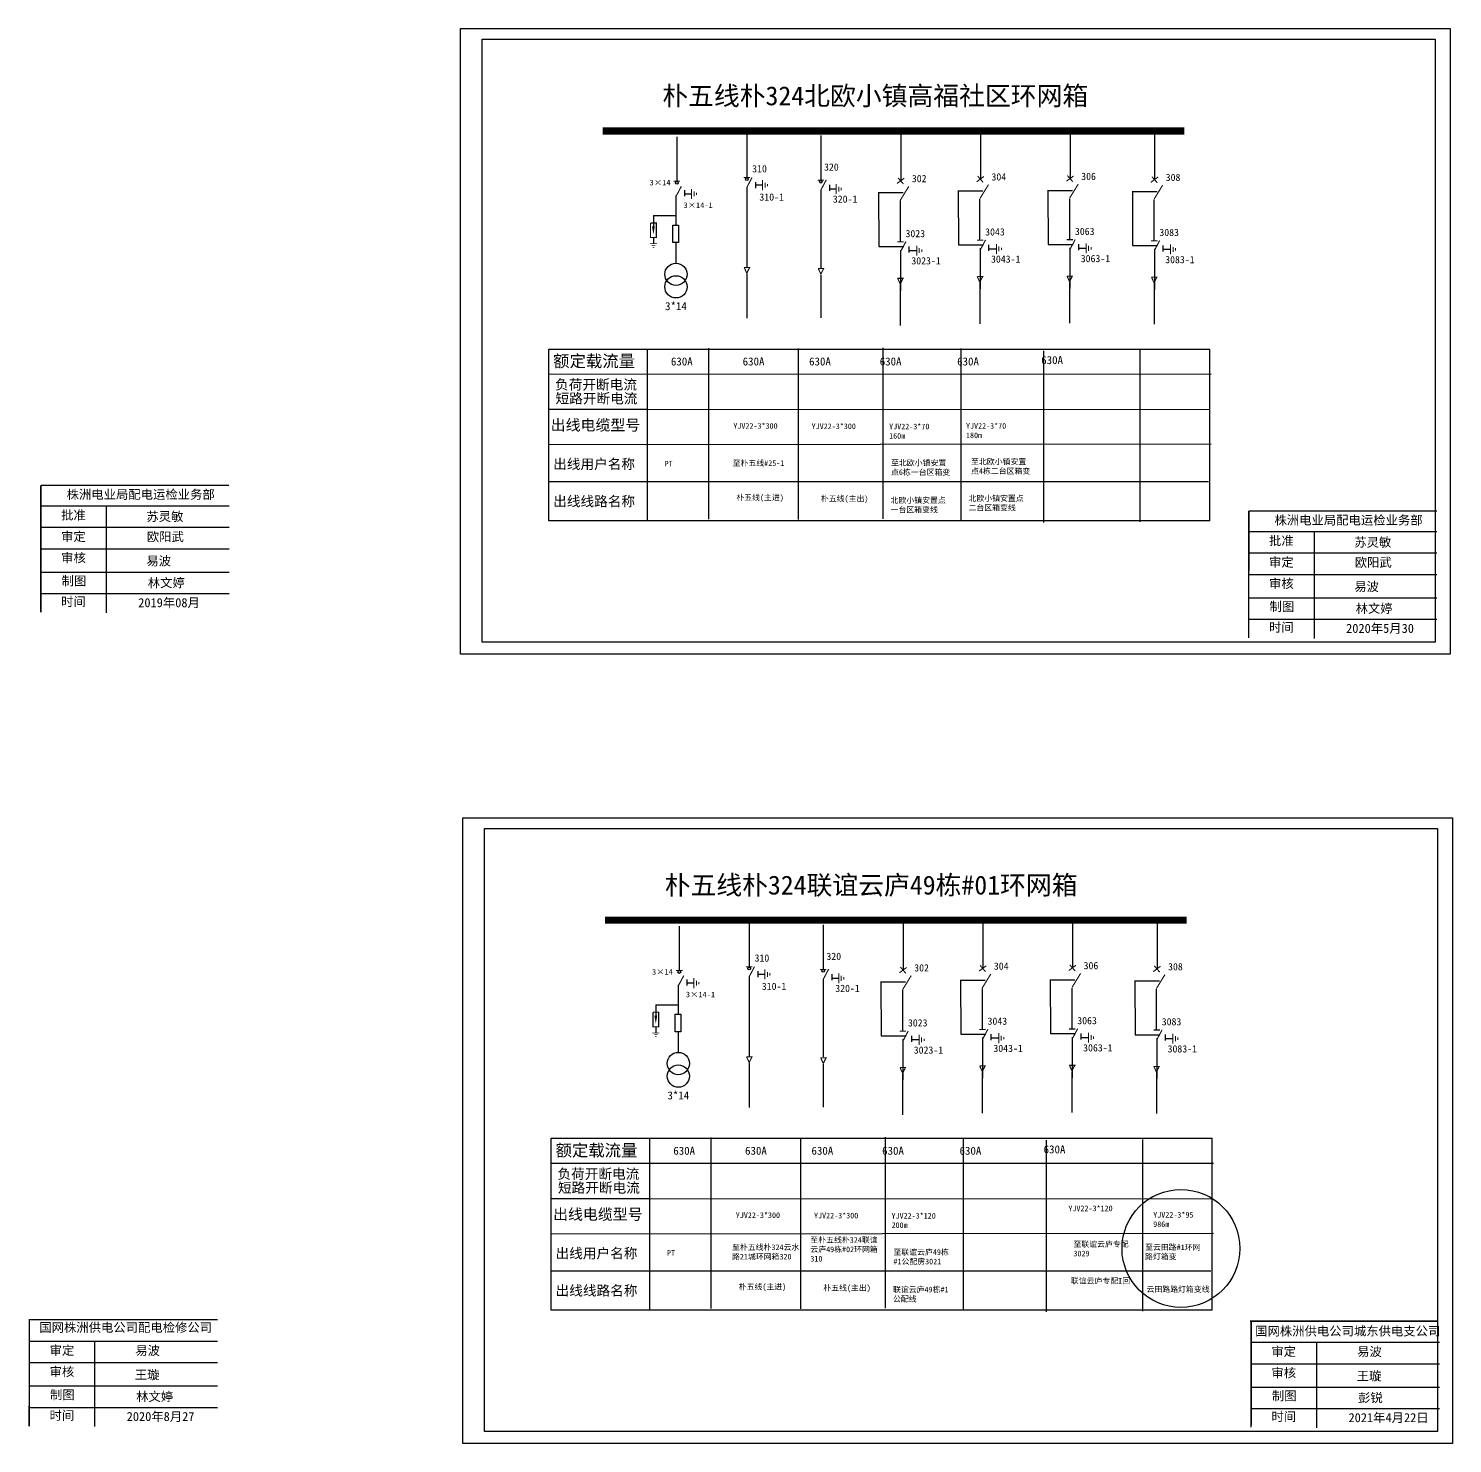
# Model space of a CAD drawing. Extents: x -251 to 1904, y -1451 to -24.
# Drawn here: x 976 to 1904, y -945 to -24 of the extents above; entities that cross this region are included whole.
import ezdxf

# ---------------------------------------------------------------- set-up
doc = ezdxf.new("R2010")
doc.units = 0
doc.header["$LTSCALE"] = 0.774411
doc.layers.get('0').update_dxf_attribs({"linetype": 'CONTINUOUS'})
doc.styles.add('_txtstyle_12.33_0_0', font='simsun.ttc', dxfattribs={"height": 12.32961})
doc.styles.add('_txtstyle_3.67_0_0', font='simsun.ttc', dxfattribs={"height": 3.669044})
doc.styles.add('HZ', font='')
doc.styles.add('KaiTi_GB2312_txtstyle_6.36_0_0', font='simkai_0.ttf', dxfattribs={"height": 6.362107})
doc.styles.add('SimSun_txtstyle_1.09_0_0', font='', dxfattribs={"height": 1.0944})
doc.styles.get("Standard").update_dxf_attribs({"font": '', "height": 2.5})
doc.styles.add('STYLE1', font='txt.shx', dxfattribs={"height": 2.6})
doc.styles.add('字体', font='simkai_0.ttf', dxfattribs={"height": 2.5})
doc.styles.get('HZ').set_extended_font_data('SimSun')
doc.styles.get('SimSun_txtstyle_1.09_0_0').set_extended_font_data('SimSun')
doc.styles.get('Standard').set_extended_font_data('SimSun')

# ---------------------------------------------------------------- blocks, each defined once
blk = doc.blocks.new('JD')
for points in [[(-2, 0.2), (-2, -0.2), (2, 0.2), (2, -0.2)], [(1, -1.2), (1, -0.8), (-1, -1.2), (-1, -0.8)], [(-0.5, -1.8), (-0.5, -2.2), (0.5, -1.8), (0.5, -2.2)]]:
    blk.add_trace(points)

msp = doc.modelspace()

# ---------------------------------------------------------------- linework, layer by layer
at = {"color": 0}
for p, q in [((1444.09, -92.45), (1444.09, -121.16)), ((1544.42, -91.6), (1544.42, -123.62)), ((1596.29, -90.5), (1596.29, -122.52)), ((1654.73, -90.15), (1654.73, -122.17)), ((1709.74, -90.84), (1709.74, -122.86)), ((1398.62, -94.77), (1398.62, -123.48)), ((1492.36, -93.8), (1492.36, -122.79)), ((1444.09, -127.55), (1444.09, -179.7)), ((1449.9, -126.01), (1454.32, -126.01)), ((1492.36, -129.19), (1492.36, -179.88)), ((1497.93, -128.56), (1502.35, -128.56)), ((1640.01, -129.58), (1656.29, -129.58)), ((1640.25, -129.8), (1640.4, -164.72)), ((1397.87, -132.92), (1397.87, -152.13)), ((1403.63, -131.72), (1408.05, -131.72)), ((1529.7, -131.03), (1545.97, -131.03)), ((1529.94, -131.24), (1530.08, -166.17)), ((1543.91, -136.47), (1543.91, -162.95)), ((1581.57, -129.93), (1597.84, -129.93)), ((1581.81, -130.14), (1581.95, -165.06)), ((1595.78, -135.37), (1595.78, -161.85)), ((1654.23, -135.03), (1654.23, -161.51)), ((1695.02, -130.27), (1711.29, -130.27)), ((1695.26, -130.48), (1695.4, -165.41)), ((1709.23, -135.71), (1709.23, -162.19)), ((1383.31, -145.9), (1383.31, -153.02)), ((1383.39, -145.98), (1397.91, -145.98)), ((1383.31, -160.5), (1383.31, -164.18)), ((1397.87, -163.54), (1397.87, -176.93)), ((1530.08, -166.17), (1546.36, -166.17)), ((1581.95, -165.06), (1598.23, -165.06)), ((1640.4, -164.72), (1656.67, -164.72)), ((1654.55, -166.93), (1654.55, -193.41)), ((1695.4, -165.41), (1711.68, -165.41)), ((1544.23, -168.38), (1544.23, -194.86)), ((1550.3, -168.62), (1554.72, -168.62)), ((1596.1, -167.28), (1596.1, -193.76)), ((1602.18, -167.52), (1606.59, -167.52)), ((1660.62, -167.18), (1665.04, -167.18)), ((1709.55, -167.62), (1709.55, -194.1)), ((1715.62, -167.86), (1720.04, -167.86)), ((1444.11, -183.92), (1444.11, -212.75)), ((1492.38, -184.68), (1492.38, -212.57)), ((1544.04, -191.03), (1544.04, -217.51)), ((1595.91, -189.93), (1595.91, -216.41)), ((1654.36, -189.58), (1654.36, -216.06)), ((1709.36, -190.27), (1709.36, -216.75)), ((1315.23, -344.8), (1315.26, -232.85)), ((1315.26, -232.85), (1745.6, -232.85)), ((1379.16, -233.37), (1379.16, -344.74)), ((1419.12, -232.33), (1419.12, -343.69)), ((1477.62, -232.51), (1477.62, -343.86)), ((1532.77, -232.14), (1532.77, -343.49)), ((1583.43, -232.47), (1583.43, -344.33)), ((1637.43, -233.99), (1637.43, -345.86)), ((1700.19, -233.53), (1700.19, -345.4)), ((1745.47, -232.85), (1745.47, -344.71)), ((1315.32, -249.12), (1746.49, -248.99)), ((1315.43, -272.05), (1379.43, -272.05)), ((1379.66, -272.05), (1745.6, -272.17)), ((1746.49, -294.75), (1315.32, -295.16)), ((1744.72, -319.36), (1315.23, -319.32)), ((1745.6, -344.71), (1315.27, -344.74)), ((1400.18, -608.64), (1400.18, -637.35)), ((1445.65, -606.32), (1445.65, -635.02)), ((1493.92, -607.67), (1493.92, -636.66)), ((1545.98, -605.47), (1545.98, -637.49)), ((1597.85, -604.37), (1597.85, -636.39)), ((1656.29, -604.02), (1656.29, -636.04)), ((1711.3, -604.71), (1711.3, -636.73)), ((1451.46, -639.88), (1455.88, -639.88)), ((1399.43, -646.79), (1399.43, -666)), ((1405.19, -645.59), (1409.61, -645.59)), ((1445.65, -641.42), (1445.65, -693.57)), ((1493.92, -643.06), (1493.92, -693.75)), ((1499.49, -642.43), (1503.91, -642.43)), ((1531.26, -644.9), (1547.53, -644.9)), ((1531.5, -645.11), (1531.64, -680.04)), ((1583.13, -643.8), (1599.4, -643.8)), ((1583.37, -644.01), (1583.51, -678.93)), ((1641.57, -643.45), (1657.84, -643.45)), ((1641.81, -643.66), (1641.95, -678.59)), ((1655.78, -648.89), (1655.78, -675.37)), ((1696.58, -644.14), (1712.85, -644.14)), ((1696.82, -644.35), (1696.96, -679.27)), ((1545.47, -650.34), (1545.47, -676.82)), ((1597.34, -649.24), (1597.34, -675.72)), ((1710.79, -649.58), (1710.79, -676.06)), ((1384.87, -659.77), (1384.87, -666.89)), ((1384.95, -659.85), (1399.47, -659.85)), ((1384.87, -674.37), (1384.87, -678.04)), ((1399.43, -677.41), (1399.43, -690.8)), ((1531.64, -680.04), (1547.91, -680.04)), ((1545.79, -682.25), (1545.79, -708.73)), ((1551.86, -682.49), (1556.28, -682.49)), ((1583.51, -678.93), (1599.79, -678.93)), ((1597.66, -681.15), (1597.66, -707.62)), ((1603.73, -681.39), (1608.15, -681.39)), ((1641.95, -678.59), (1658.23, -678.59)), ((1656.11, -680.8), (1656.11, -707.28)), ((1662.18, -681.04), (1666.6, -681.04)), ((1696.96, -679.27), (1713.23, -679.27)), ((1711.11, -681.49), (1711.11, -707.97)), ((1717.18, -681.73), (1721.6, -681.73)), ((1445.67, -697.79), (1445.67, -726.61)), ((1493.94, -698.55), (1493.94, -726.43)), ((1597.47, -703.8), (1597.47, -730.28)), ((1655.92, -703.45), (1655.92, -729.93)), ((1710.92, -704.14), (1710.92, -730.62)), ((1545.6, -704.9), (1545.6, -731.38)), ((1316.79, -858.67), (1316.81, -746.72)), ((1316.81, -746.72), (1747.16, -746.72)), ((1380.72, -747.24), (1380.72, -858.61)), ((1420.68, -746.2), (1420.68, -857.56)), ((1479.18, -746.38), (1479.18, -857.73)), ((1534.33, -746.01), (1534.33, -857.36)), ((1584.99, -746.33), (1584.99, -858.2)), ((1638.99, -747.86), (1638.99, -859.73)), ((1701.75, -747.4), (1701.75, -859.27)), ((1747.03, -746.72), (1747.03, -858.58)), ((1316.88, -762.99), (1748.05, -762.86)), ((1316.99, -785.92), (1380.99, -785.92)), ((1381.22, -785.92), (1747.16, -786.04)), ((1748.05, -808.62), (1316.88, -809.03)), ((1746.27, -833.22), (1316.79, -833.19)), ((1747.16, -858.58), (1316.82, -858.61))]:
    msp.add_line(p, q, dxfattribs=at)
at = {"color": 0, "linetype": 'Continuous'}
for p, q in [((984.41, -334.92), (1106.94, -334.92)), ((1026.94, -334.92), (1026.94, -404.59)), ((984.41, -348.91), (1106.94, -348.91)), ((1771.07, -351.64), (1893.6, -351.64)), ((1813.6, -351.64), (1813.6, -421.31)), ((984.41, -362.86), (1106.94, -362.86)), ((1771.07, -365.63), (1893.6, -365.63)), ((984.41, -378.09), (1106.94, -378.09)), ((1771.07, -379.58), (1893.6, -379.58)), ((984.41, -392.05), (1106.94, -392.05)), ((1771.07, -394.81), (1893.6, -394.81)), ((1771.07, -408.76), (1893.6, -408.76)), ((976.88, -864.79), (1099.41, -864.79)), ((976.88, -878.77), (1099.41, -878.77)), ((1019.41, -879.02), (1019.41, -934.45)), ((1772.63, -879.49), (1895.16, -879.49)), ((1815.16, -879.84), (1815.16, -935.17)), ((976.88, -892.73), (1099.41, -892.73)), ((1772.63, -893.45), (1895.16, -893.45)), ((976.88, -907.95), (1099.41, -907.95)), ((1772.63, -908.68), (1895.16, -908.68)), ((976.88, -921.91), (1099.41, -921.91)), ((1772.63, -922.63), (1895.16, -922.63))]:
    msp.add_line(p, q, dxfattribs=at)
at = {"linetype": 'Continuous'}
for points in [[(1257.65, -24.15), (1902.18, -24.15), (1902.18, -431.56), (1257.65, -431.56)], [(1271.74, -31.19), (1892.5, -31.19), (1892.5, -423.65), (1271.74, -423.65)], [(1259.21, -538.02), (1903.74, -538.02), (1903.74, -945.43), (1259.21, -945.43)], [(1273.3, -545.06), (1894.06, -545.06), (1894.06, -937.51), (1273.3, -937.51)]]:
    msp.add_lwpolyline(points, close=True, dxfattribs=at)
at = {"color": 0}
for points, const_width in [([(1350.31, -90.85), (1729.05, -90.85)], 4.69), ([(1593.83, -123.97), (1598.54, -120.5)], 0.704), ([(1594.49, -120.25), (1598.01, -124.29)], 0.704), ([(1652.28, -123.63), (1656.98, -120.16)], 0.704), ([(1652.93, -119.91), (1656.45, -123.94)], 0.704), ([(1707.28, -124.32), (1711.99, -120.85)], 0.704), ([(1707.94, -120.59), (1711.46, -124.63)], 0.704), ([(1396.55, -123.57), (1400.7, -123.57)], 0.704), ([(1398, -133.56), (1401.52, -126.89)], 0.704), ([(1442.02, -121.25), (1446.17, -121.25)], 0.704), ([(1444.09, -127.74), (1447.61, -121.07)], 0.704), ([(1490.28, -122.88), (1494.43, -122.88)], 0.704), ([(1492.36, -129.37), (1495.88, -122.7)], 0.704), ([(1541.96, -125.08), (1546.67, -121.61)], 0.704), ([(1542.62, -121.36), (1546.14, -125.39)], 0.704), ([(1544, -136.14), (1549.65, -126.94)], 0.704), ([(1595.87, -135.04), (1601.52, -125.84)], 0.704), ([(1654.32, -134.69), (1659.96, -125.49)], 0.704), ([(1709.32, -135.38), (1714.97, -126.18)], 0.704), ([(1381.41, -150.76), (1381.41, -160.26), (1385.21, -160.26), (1385.21, -150.76), (1381.53, -150.76)], 0.802), ([(1542.14, -163.12), (1546.29, -163.12)], 0.704), ([(1544.21, -169.61), (1547.73, -162.94)], 0.704), ([(1594.01, -162.01), (1598.16, -162.01)], 0.704), ([(1596.09, -168.5), (1599.6, -161.83)], 0.704), ([(1652.45, -161.67), (1656.6, -161.67)], 0.704), ([(1654.53, -168.16), (1658.05, -161.49)], 0.704), ([(1707.46, -162.35), (1711.61, -162.35)], 0.704), ([(1709.53, -168.84), (1713.05, -162.17)], 0.704), ([(1442.36, -179.81), (1445.94, -179.81), (1444.11, -183.43), (1442.41, -179.74)], 0.704), ([(1490.63, -180.45), (1494.21, -180.45), (1492.38, -184.08), (1490.67, -180.39)], 0.704), ([(1594.17, -185.7), (1597.75, -185.7), (1595.91, -189.33), (1594.21, -185.64)], 0.704), ([(1652.61, -185.36), (1656.19, -185.36), (1654.36, -188.99), (1652.65, -185.29)], 0.704), ([(1542.29, -186.81), (1545.88, -186.81), (1544.04, -190.43), (1542.34, -186.74)], 0.704), ([(1707.61, -186.05), (1711.2, -186.05), (1709.36, -189.67), (1707.66, -185.98)], 0.704), ([(1351.87, -604.72), (1730.61, -604.72)], 4.69), ([(1398.11, -637.44), (1402.26, -637.44)], 0.704), ([(1443.58, -635.11), (1447.72, -635.11)], 0.704), ([(1445.65, -641.6), (1449.17, -634.93)], 0.704), ([(1491.84, -636.75), (1495.99, -636.75)], 0.704), ([(1493.92, -643.24), (1497.43, -636.57)], 0.704), ([(1543.52, -638.95), (1548.23, -635.48)], 0.704), ([(1544.18, -635.22), (1547.69, -639.26)], 0.704), ([(1595.39, -637.84), (1600.1, -634.37)], 0.704), ([(1596.05, -634.12), (1599.57, -638.16)], 0.704), ([(1597.43, -648.91), (1603.08, -639.71)], 0.704), ([(1653.83, -637.5), (1658.54, -634.03)], 0.704), ([(1654.49, -633.78), (1658.01, -637.81)], 0.704), ([(1655.88, -648.56), (1661.52, -639.36)], 0.704), ([(1708.84, -638.18), (1713.55, -634.72)], 0.704), ([(1709.5, -634.46), (1713.01, -638.5)], 0.704), ([(1710.88, -649.25), (1716.52, -640.05)], 0.704), ([(1399.56, -647.43), (1403.08, -640.76)], 0.704), ([(1545.56, -650.01), (1551.21, -640.81)], 0.704), ([(1382.97, -664.63), (1382.97, -674.13), (1386.77, -674.13), (1386.77, -664.63), (1383.09, -664.63)], 0.802), ([(1543.7, -676.98), (1547.85, -676.98)], 0.704), ([(1545.77, -683.47), (1549.29, -676.8)], 0.704), ([(1595.57, -675.88), (1599.72, -675.88)], 0.704), ([(1597.64, -682.37), (1601.16, -675.7)], 0.704), ([(1654.01, -675.54), (1658.16, -675.54)], 0.704), ([(1656.09, -682.03), (1659.6, -675.36)], 0.704), ([(1709.02, -676.22), (1713.17, -676.22)], 0.704), ([(1711.09, -682.71), (1714.61, -676.04)], 0.704), ([(1443.92, -693.67), (1447.5, -693.67), (1445.67, -697.3), (1443.96, -693.61)], 0.704), ([(1492.19, -694.32), (1495.77, -694.32), (1493.94, -697.95), (1492.23, -694.26)], 0.704), ([(1543.85, -700.68), (1547.43, -700.68), (1545.6, -704.3), (1543.9, -700.61)], 0.704), ([(1595.72, -699.57), (1599.3, -699.57), (1597.47, -703.2), (1595.77, -699.51)], 0.704), ([(1654.17, -699.23), (1657.75, -699.23), (1655.92, -702.85), (1654.21, -699.16)], 0.704), ([(1709.17, -699.91), (1712.75, -699.91), (1710.92, -703.54), (1709.22, -699.85)], 0.704)]:
    msp.add_lwpolyline(points, dxfattribs=dict(at, const_width=const_width))
for points in [[(1403.45, -129.44), (1403.45, -133.36)], [(1449.71, -124.11), (1449.71, -128.03)], [(1497.89, -125.88), (1497.89, -129.8)], [(1549.74, -166.12), (1549.74, -170.04)], [(1601.61, -165.01), (1601.61, -168.93)], [(1660.06, -164.67), (1660.06, -168.59)], [(1715.06, -165.36), (1715.06, -169.28)], [(1451.27, -637.98), (1451.27, -641.9)], [(1499.44, -639.75), (1499.44, -643.67)], [(1405.01, -643.31), (1405.01, -647.23)], [(1551.3, -679.99), (1551.3, -683.91)], [(1603.17, -678.88), (1603.17, -682.8)], [(1661.61, -678.54), (1661.61, -682.46)], [(1716.62, -679.23), (1716.62, -683.15)]]:
    msp.add_lwpolyline(points, dxfattribs=at)
for points in [[(1383.31, -152.9, 1.87, 0, 0), (1383.31, -158.24, 0, 0, 0)], [(1384.87, -666.77, 1.87, 0, 0), (1384.87, -672.11, 0, 0, 0)]]:
    msp.add_lwpolyline(points, format="xyseb", dxfattribs=at)
at = {"color": 0, "linetype": 'Continuous'}
for points in [[(1395.9, -152.13), (1399.66, -152.13), (1399.66, -163.54), (1395.9, -163.54)], [(1397.46, -666), (1401.22, -666), (1401.22, -677.41), (1397.46, -677.41)]]:
    msp.add_lwpolyline(points, close=True, dxfattribs=at)
at = {"color": 0, "linetype": 'Continuous', "const_width": 0.982}
for points in [[(984.41, -321.59), (984.33, -404.36)], [(984.41, -321.59), (1106.94, -321.59)], [(1771.07, -338.3), (1770.99, -421.08)], [(1771.07, -338.3), (1893.6, -338.3)], [(976.88, -864.37), (976.8, -934.22)], [(1771.88, -865.82), (1894.42, -865.82)], [(1772.63, -865.45), (1772.55, -934.95)]]:
    msp.add_lwpolyline(points, dxfattribs=at)
at = {"color": 0}
for centre in [(1398.62, -124.56), (1444.09, -122.24), (1492.36, -123.87), (1400.18, -638.43), (1445.65, -636.11), (1493.92, -637.74)]:
    msp.add_circle(centre, 0.901, dxfattribs=at)
at = {"color": 0, "linetype": 'Continuous'}
for centre in [(1397.97, -184.19), (1397.97, -192.35), (1399.52, -698.05), (1399.52, -706.22)]:
    msp.add_circle(centre, 7.26, dxfattribs=at)
at = {"color": 1, "linetype": 'Continuous'}
msp.add_circle((1726.87, -818.44), 38.37, dxfattribs=at)

# ---------------------------------------------------------------- block references
at = {"color": 0, "xscale": 1.641589076075547, "yscale": 1.641589076075547, "zscale": 1.641589076075199, "rotation": 90}
for p in [(1408.11, -131.84), (1454.38, -126.14), (1502.41, -128.69), (1554.79, -168.75), (1606.66, -167.65), (1665.1, -167.3), (1720.11, -167.99), (1455.94, -640.01), (1503.97, -642.56), (1409.67, -645.71), (1556.35, -682.62), (1608.22, -681.51), (1666.66, -681.17), (1721.66, -681.86)]:
    msp.add_blockref('JD', p, dxfattribs=at)
at = {"color": 0, "xscale": 1.12322772884545, "yscale": 1.123227728845904, "zscale": 1.123227728866948}
for p in [(1383.38, -164.34), (1384.94, -678.21)]:
    msp.add_blockref('JD', p, dxfattribs=at)

# ---------------------------------------------------------------- texts
at = {"color": 0}
for s, height, p in [('310', 4.69, (1447.63, -117.81)), ('320', 4.69, (1494.43, -116.7)), ('302', 4.69, (1551.62, -124.21)), ('304', 4.69, (1603.49, -123.11)), ('306', 4.69, (1661.93, -122.76)), ('308', 4.69, (1716.94, -123.45)), ('310-1', 4.69, (1452.35, -136.25)), ('320-1', 4.69, (1500.18, -137.56)), ('3023', 4.69, (1547.5, -160.03)), ('3043', 4.69, (1599.37, -158.93)), ('3063', 4.69, (1657.82, -158.59)), ('3083', 4.69, (1712.82, -159.27)), ('3023-1', 4.69, (1551.3, -177.74)), ('3043-1', 4.69, (1603.17, -176.63)), ('3063-1', 4.69, (1661.62, -176.29)), ('3083-1', 4.69, (1716.62, -176.97)), ('3*14', 5.211, (1390.9, -207.52)), ('630A', 5.211, (1394.71, -243.55)), ('630A', 5.211, (1441.45, -243.55)), ('630A', 5.211, (1484.7, -243.55)), ('630A', 5.211, (1530.71, -243.55)), ('630A', 5.211, (1581.13, -243.55)), ('630A', 5.211, (1635.89, -242.66)), ('310', 4.69, (1449.19, -631.68)), ('320', 4.69, (1495.99, -630.57)), ('302', 4.69, (1553.17, -638.08)), ('304', 4.69, (1605.04, -636.98)), ('306', 4.69, (1663.49, -636.63)), ('308', 4.69, (1718.49, -637.32)), ('310-1', 4.69, (1453.91, -650.12)), ('320-1', 4.69, (1501.74, -651.43)), ('3023', 4.69, (1549.06, -673.9)), ('3043', 4.69, (1600.93, -672.8)), ('3063', 4.69, (1659.37, -672.45)), ('3083', 4.69, (1714.38, -673.14)), ('3043-1', 4.69, (1604.73, -690.5)), ('3063-1', 4.69, (1663.18, -690.16)), ('3083-1', 4.69, (1718.18, -690.84)), ('3023-1', 4.69, (1552.86, -691.6)), ('3*14', 5.211, (1392.45, -721.39)), ('630A', 5.211, (1396.27, -757.42)), ('630A', 5.211, (1443.01, -757.42)), ('630A', 5.211, (1486.26, -757.42)), ('630A', 5.211, (1532.27, -757.42)), ('630A', 5.211, (1582.69, -757.42)), ('630A', 5.211, (1637.45, -756.53))]:
    msp.add_text(s, height=height, dxfattribs=at).set_placement(p)
at = {"color": 0, "style": 'HZ'}
for s, height, p in [('3×14', 3.636, (1380.83, -126.29)), ('3×14-1', 3.636, (1402.88, -141.03)), ('额定载流量', 7.817, (1318.02, -244.59)), ('负荷开断电流', 6.514, (1319.27, -259.27)), ('短路开断电流', 6.514, (1319.58, -268.27)), ('出线电缆型号', 7.127, (1316.39, -285.89)), ('出线用户名称', 6.514, (1318.02, -310.97)), ('出线线路名称', 6.514, (1318.05, -335.23)), ('3×14', 3.636, (1382.38, -640.16)), ('3×14-1', 3.636, (1404.44, -654.9)), ('额定载流量', 7.817, (1319.58, -758.46)), ('负荷开断电流', 6.514, (1320.83, -773.14)), ('短路开断电流', 6.514, (1321.14, -782.14)), ('出线电缆型号', 7.127, (1317.95, -799.75)), ('出线用户名称', 6.514, (1319.58, -824.84)), ('出线线路名称', 6.514, (1319.61, -849.1))]:
    msp.add_text(s, height=height, dxfattribs=at).set_placement(p)
at = {"color": 7, "linetype": 'Continuous', "attachment_point": 1}
for s, insert, char_height, width, style in [('{\\fSimSun|b0|i0|c134|p2;朴五线朴}324{\\fSimSun|b0|i0|c134|p2;北欧小镇高福社区环网箱}', (1389.06, -61.81), 12.3296, 302.7524, '_txtstyle_12.33_0_0'), ('YJV22-3*300', (1435.39, -281.09), 3.669, 40.3779, '_txtstyle_3.67_0_0'), ('YJV22-3*300', (1486.36, -281.31), 3.669, 40.3779, '_txtstyle_3.67_0_0'), ('YJV22-3*70\\P160m', (1536.84, -281.45), 3.669, 40.3779, '_txtstyle_3.67_0_0'), ('YJV22-3*70\\P180m', (1586.88, -281.06), 3.669, 40.3779, '_txtstyle_3.67_0_0'), ('{\\fSimSun|b0|i0|c134|p2;至朴五线#25-1}', (1434.92, -305.29), 3.669, 40.3779, '_txtstyle_3.67_0_0'), ('{\\fSimSun|b0|i0|c134|p2;至北欧小镇安置点6栋一台区箱变}', (1538.06, -305.09), 3.669, 40.3779, '_txtstyle_3.67_0_0'), ('{\\fSimSun|b0|i0|c134|p2;至北欧小镇安置点4栋二台区箱变}', (1590.16, -304.34), 3.669, 40.3779, '_txtstyle_3.67_0_0'), ('朴五线(主进)', (1437.31, -327.66), 3.669, 40.3779, '_txtstyle_3.67_0_0'), ('朴五线(主出)', (1492.38, -328.41), 3.669, 40.3779, '_txtstyle_3.67_0_0'), ('{\\fSimSun|b0|i0|c134|p2;北欧小镇安置点一台区箱变线}', (1537.76, -329.49), 3.669, 40.3779, '_txtstyle_3.67_0_0'), ('{\\fSimSun|b0|i0|c134|p2;北欧小镇安置点二台区箱变线}', (1588.5, -328.21), 3.669, 40.3779, '_txtstyle_3.67_0_0'), ('林文婷', (1053.97, -382.07), 5.894, 46.0964, 'SimSun_txtstyle_1.09_0_0'), ('2019年08月', (1047.8, -395.04), 5.894, 86.2177, 'KaiTi_GB2312_txtstyle_6.36_0_0'), ('林文婷', (1840.63, -398.78), 5.894, 46.0964, 'SimSun_txtstyle_1.09_0_0'), ('2020{\\fSimSun|b0|i0|c134|p2;年}5{\\fSimSun|b0|i0|c134|p2;月30}', (1834.46, -411.76), 5.8943, 86.2177, 'KaiTi_GB2312_txtstyle_6.36_0_0'), ('{\\fSimSun|b0|i0|c134|p2;朴五线朴}324{\\fSimSun|b0|i0|c134|p2;联谊云庐49栋#01环网箱}', (1390.62, -575.68), 12.3296, 302.7524, '_txtstyle_12.33_0_0'), ('YJV22-3*300', (1436.95, -794.96), 3.669, 40.3779, '_txtstyle_3.67_0_0'), ('YJV22-3*300', (1487.91, -795.18), 3.669, 40.3779, '_txtstyle_3.67_0_0'), ('{\\fSimSun|b0|i0|c0|p2;YJV22-3*\\fSimSun|b0|i0|c134|p2;120\\fSimSun|b0|i0|c0|p2;\\P\\fSimSun|b0|i0|c134|p2;200\\fSimSun|b0|i0|c0|p2;m}', (1538.39, -795.32), 3.669, 40.3779, '_txtstyle_3.67_0_0'), ('{\\fSimSun|b0|i0|c0|p2;YJV22-3*\\fSimSun|b0|i0|c134|p2;120}', (1653.57, -790.5), 3.669, 40.3779, '_txtstyle_3.67_0_0'), ('{\\fSimSun|b0|i0|c0|p2;YJV22-3*\\fSimSun|b0|i0|c134|p2;95\\P986m}', (1708.82, -794.69), 3.669, 40.3779, '_txtstyle_3.67_0_0'), ('{\\fSimSun|b0|i0|c134|p2;至朴五线朴324云水路\\fSimSun|b0|i0|c0|p2;21\\fSimSun|b0|i0|c134|p2;城环网箱320}', (1434.51, -815.82), 3.669, 44.3157, '_txtstyle_3.67_0_0'), ('{\\fSimSun|b0|i0|c134|p2;至朴五线朴}324{\\fSimSun|b0|i0|c134|p2;联谊云庐49栋#02环网箱310}', (1485.51, -811.06), 3.669, 45.3508, '_txtstyle_3.67_0_0'), ('{\\fSimSun|b0|i0|c134|p2;至联谊云庐专配3029}', (1656.85, -813.78), 3.669, 40.3779, '_txtstyle_3.67_0_0'), ('{\\fSimSun|b0|i0|c134|p2;至云田路#1环网路灯箱变}', (1703.54, -815.79), 3.669, 40.3779, '_txtstyle_3.67_0_0'), ('{\\fSimSun|b0|i0|c134|p2;至联谊云庐49栋#1公配房3021}', (1539.62, -818.96), 3.669, 40.3779, '_txtstyle_3.67_0_0'), ('朴五线(主进)', (1438.87, -841.53), 3.669, 40.3779, '_txtstyle_3.67_0_0'), ('朴五线(主出)', (1493.94, -842.28), 3.669, 40.3779, '_txtstyle_3.67_0_0'), ('{\\fSimSun|b0|i0|c134|p2;联谊云庐49栋#1公配线}', (1539.32, -843.36), 3.669, 40.3779, '_txtstyle_3.67_0_0'), ('{\\fSimSun|b0|i0|c134|p2;联谊云庐专配I回}', (1655.19, -837.65), 3.669, 40.3779, '_txtstyle_3.67_0_0'), ('{\\fSimSun|b0|i0|c134|p2;云田路路灯箱变线}', (1704.45, -843.15), 3.669, 40.3779, '_txtstyle_3.67_0_0'), ('林文婷', (1046.44, -911.93), 5.894, 46.0964, 'SimSun_txtstyle_1.09_0_0'), ('彭锐', (1842.19, -912.65), 5.894, 46.0964, 'SimSun_txtstyle_1.09_0_0'), ('2020年8月27', (1040.27, -924.9), 5.894, 86.2177, 'KaiTi_GB2312_txtstyle_6.36_0_0'), ('2021{\\fSimSun|b0|i0|c134|p2;年}4{\\fSimSun|b0|i0|c134|p2;月22日}', (1836.02, -925.63), 5.8943, 86.2177, 'KaiTi_GB2312_txtstyle_6.36_0_0')]:
    msp.add_mtext(s, dxfattribs=dict(at, insert=insert, char_height=char_height, width=width, style=style))
at = {"color": 0, "linetype": 'Continuous', "attachment_point": 1}
for s, insert, char_height, width, style in [('{\\fSimSun|b0|i0|c134|p2;PT}', (1390.61, -305.66), 3.669, 40.3779, 'STYLE1'), ('株洲电业局配电运检业务部', (1001.13, -324.54), 5.8943, 161.1461, '字体'), ('{\\fKaiTi_GB2312|b0|i0|c134|p49;批准}', (997.57, -337.99), 5.8943, 46.0964, '字体'), ('苏灵敏', (1053.1, -338.94), 5.894, 46.0964, '字体'), ('株洲电业局配电运检业务部', (1787.79, -341.26), 5.8943, 161.1461, '字体'), ('\\f\uffbfﾬￌﾣﾤ_GB2312|b0|i0|c134|p49;审定', (997.57, -351.97), 5.8943, 46.0964, '字体'), ('欧阳武', (1053.4, -352.07), 5.894, 46.0964, '字体'), ('{\\fKaiTi_GB2312|b0|i0|c134|p49;批准}', (1784.23, -354.7), 5.8943, 46.0964, '字体'), ('苏灵敏', (1839.76, -355.66), 5.894, 46.0964, '字体'), ('\\f\uffbfﾬￌﾣﾤ_GB2312|b0|i0|c134|p49;审核', (997.57, -365.85), 5.8943, 46.0964, '字体'), ('易波', (1053.1, -367.88), 5.894, 46.0964, '字体'), ('\\f\uffbfﾬￌﾣﾤ_GB2312|b0|i0|c134|p49;审定', (1784.23, -368.69), 5.8943, 46.0964, '字体'), ('欧阳武', (1840.06, -368.78), 5.894, 46.0964, '字体'), ('\\f\uffbfﾬￌﾣﾤ_GB2312|b0|i0|c134|p49;制图', (997.88, -380.83), 5.8943, 46.0964, '字体'), ('\\f\uffbfﾬￌﾣﾤ_GB2312|b0|i0|c134|p49;审核', (1784.23, -382.57), 5.8943, 46.0964, '字体'), ('易波', (1839.76, -384.6), 5.894, 46.0964, '字体'), ('\\f\uffbfﾬￌﾣﾤ_GB2312|b0|i0|c134|p49;时间', (997.57, -394.35), 5.8943, 46.0964, '字体'), ('\\f\uffbfﾬￌﾣﾤ_GB2312|b0|i0|c134|p49;制图', (1784.55, -397.54), 5.8943, 46.0964, '字体'), ('\\f\uffbfﾬￌﾣﾤ_GB2312|b0|i0|c134|p49;时间', (1784.23, -411.06), 5.8943, 46.0964, '字体'), ('{\\fSimSun|b0|i0|c134|p2;PT}', (1392.17, -819.53), 3.669, 40.3779, 'STYLE1'), ('国网株洲供电公司配电检修公司', (983.33, -866.89), 5.8943, 161.1461, '字体'), ('国网株洲供电公司城东供电支公司', (1775.2, -869.27), 5.8943, 161.1461, '字体'), ('\\f\uffbfﾬￌﾣﾤ_GB2312|b0|i0|c134|p49;审定', (990.04, -881.83), 5.8943, 46.0964, '字体'), ('易波', (1045.87, -881.93), 5.894, 46.0964, '字体'), ('\\f\uffbfﾬￌﾣﾤ_GB2312|b0|i0|c134|p49;审定', (1785.79, -882.56), 5.8943, 46.0964, '字体'), ('易波', (1841.62, -882.65), 5.894, 46.0964, '字体'), ('\\f\uffbfﾬￌﾣﾤ_GB2312|b0|i0|c134|p49;审核', (990.04, -895.71), 5.8943, 46.0964, '字体'), ('王璇', (1045.57, -897.74), 5.894, 46.0964, '字体'), ('\\f\uffbfﾬￌﾣﾤ_GB2312|b0|i0|c134|p49;审核', (1785.79, -896.44), 5.8943, 46.0964, '字体'), ('王璇', (1841.32, -898.47), 5.894, 46.0964, '字体'), ('\\f\uffbfﾬￌﾣﾤ_GB2312|b0|i0|c134|p49;制图', (990.35, -910.69), 5.8943, 46.0964, '字体'), ('\\f\uffbfﾬￌﾣﾤ_GB2312|b0|i0|c134|p49;制图', (1786.1, -911.41), 5.8943, 46.0964, '字体'), ('\\f\uffbfﾬￌﾣﾤ_GB2312|b0|i0|c134|p49;时间', (990.04, -924.21), 5.8943, 46.0964, '字体'), ('\\f\uffbfﾬￌﾣﾤ_GB2312|b0|i0|c134|p49;时间', (1785.79, -924.93), 5.8943, 46.0964, '字体')]:
    msp.add_mtext(s, dxfattribs=dict(at, insert=insert, char_height=char_height, width=width, style=style))

doc.saveas('drawing.dxf')
